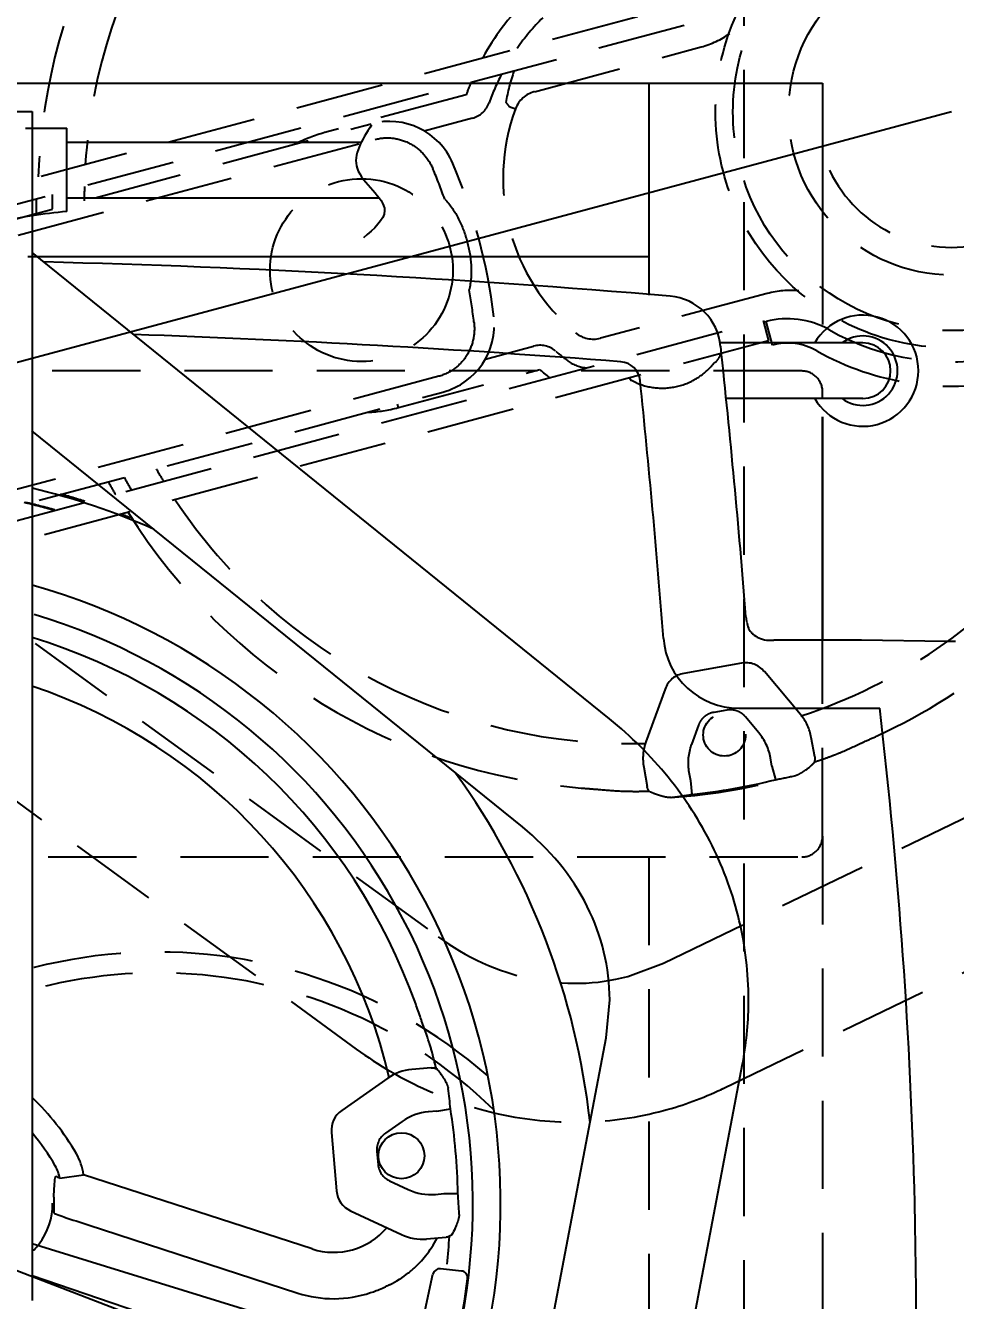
# Model space of a CAD drawing. Extents: x 230 to 4050, y 0 to 2754.
# Drawn here: x 1547.6 to 1681.6, y 2323.7 to 2507.3 of the extents above; entities that cross this region are included whole.
import ezdxf

# ---------------------------------------------------------------- set-up
doc = ezdxf.new("R2010")
doc.units = 0
doc.header["$LTSCALE"] = 2
for name, pattern in [('CENTER', [50.8, 31.75, -6.35, 6.35, -6.35]), ('HIDDEN', [9.525, 6.35, -3.175]), ('PHANTOM', [63.5, 31.75, -6.35, 6.35, -6.35, 6.35, -6.35])]:
    doc.linetypes.add(name, pattern=pattern)
doc.layers.get('0').update_dxf_attribs({"linetype": 'CONTINUOUS'})
doc.layers.get('DEFPOINTS').update_dxf_attribs({"linetype": 'CONTINUOUS'})
for name, color, linetype in [('DANMEN', 7, 'CONTINUOUS'), ('KIKI-2D2', 7, 'CONTINUOUS'), ('SUNPOU', 7, 'CONTINUOUS')]:
    doc.layers.add(name, color=color, linetype=linetype)
doc.styles.get("Standard").update_dxf_attribs({"font": 'romans.shx', "bigfont": 'extfont.shx'})
doc.dimstyles.get("Standard").update_dxf_attribs({"dimscale": 10, "dimtxt": 2, "dimasz": 3, "dimexe": 1, "dimexo": 1, "dimgap": 0.6, "dimtad": 3, "dimdec": 0, "dimzin": 0, "dimdsep": 46, "dimtxsty": 'STANDARD', "dimblk1": 'OPEN', "dimblk2": 'OPEN', "dimsah": 1, "dimcen": 1.5, "dimadec": 0, "dimazin": 0, "dimtfac": 1, "dimtdec": 0, "dimtmove": 0, "dimatfit": 0, "dimldrblk": 'DOTSMALL', "dimfxl": 1, "dimtvp": 1, "dimtolj": 1, "dimtzin": 0, "dimarcsym": 0})

# ---------------------------------------------------------------- blocks, each defined once
blk = doc.blocks.new('_DotSmall')
at = {"color": 0, "linetype": 'ByBlock', "const_width": 0.5}
blk.add_lwpolyline([(-0.0625, 0, 1), (0.0625, 0, 1)], format="xyb", close=True, dxfattribs=at)
blk = doc.blocks.new('_OPEN')
at = {"color": 0, "linetype": 'ByBlock'}
for p, q in [((-1, 0.1667), (0, 0)), ((0, 0), (-1, -0.1667)), ((0, 0), (-1, 0))]:
    blk.add_line(p, q, dxfattribs=at)
blk = doc.blocks.new('*D10')
at = {"layer": 'DEFPOINTS', "color": 0}
for p in [(1761.29, 2655.88), (1391.45, 2343.14), (1761.29, 2335.74)]:
    blk.add_point(p, dxfattribs=at)
at = {"layer": 'SUNPOU', "color": 0, "linetype": 'ByBlock', "lineweight": -2}
for p, q in [((1391.45, 2353.14), (1391.45, 2665.88)), ((1761.29, 2345.74), (1761.29, 2665.88)), ((1421.45, 2655.88), (1731.29, 2655.88))]:
    blk.add_line(p, q, dxfattribs=at)
at = {"layer": 'SUNPOU', "color": 0, "lineweight": -2, "xscale": 30, "yscale": 30, "zscale": 30, "rotation": 180}
blk.add_blockref('_OPEN', (1391.45, 2655.88), dxfattribs=at)
at = {"layer": 'SUNPOU', "color": 0, "lineweight": -2, "xscale": 30, "yscale": 30, "zscale": 30}
blk.add_blockref('_OPEN', (1761.29, 2655.88), dxfattribs=at)
at = {"layer": 'SUNPOU', "color": 0, "insert": (1576.37, 2671.88), "char_height": 20, "attachment_point": 5}
blk.add_mtext('\\A1;370', dxfattribs=at)
blk = doc.blocks.new('*D11')
at = {"layer": 'DEFPOINTS', "color": 0}
for p in [(1732.05, 2611.15), (1251.53, 2164.88), (1410.18, 2164.88)]:
    blk.add_point(p, dxfattribs=at)
at = {"layer": 'SUNPOU', "color": 0, "linetype": 'ByBlock', "lineweight": -2}
for p, q in [((1722.05, 2611.15), (1241.53, 2611.15)), ((1251.53, 2581.15), (1251.53, 2194.88)), ((1400.18, 2164.88), (1241.53, 2164.88))]:
    blk.add_line(p, q, dxfattribs=at)
at = {"layer": 'SUNPOU', "color": 0, "lineweight": -2, "xscale": 30, "yscale": 30, "zscale": 30}
for p, rotation in [((1251.53, 2611.15), 90), ((1251.53, 2164.88), 270)]:
    blk.add_blockref('_OPEN', p, dxfattribs=dict(at, rotation=rotation))
at = {"layer": 'SUNPOU', "color": 0, "insert": (1235.53, 2388.02), "char_height": 20, "attachment_point": 5, "rotation": 90}
blk.add_mtext('\\A1;450', dxfattribs=at)
blk = doc.blocks.new('*D17')
at = {"layer": 'DEFPOINTS', "color": 0}
for p in [(1810.96, 2705.88), (1810.96, 2465.2), (1391.45, 2343.14)]:
    blk.add_point(p, dxfattribs=at)
at = {"layer": 'SUNPOU', "color": 0, "linetype": 'ByBlock', "lineweight": -2}
for p, q in [((1391.45, 2353.14), (1391.45, 2715.88)), ((1810.96, 2475.2), (1810.96, 2715.88)), ((1421.45, 2705.88), (1780.96, 2705.88))]:
    blk.add_line(p, q, dxfattribs=at)
at = {"layer": 'SUNPOU', "color": 0, "lineweight": -2, "xscale": 30, "yscale": 30, "zscale": 30, "rotation": 180}
blk.add_blockref('_OPEN', (1391.45, 2705.88), dxfattribs=at)
at = {"layer": 'SUNPOU', "color": 0, "lineweight": -2, "xscale": 30, "yscale": 30, "zscale": 30}
blk.add_blockref('_OPEN', (1810.96, 2705.88), dxfattribs=at)
at = {"layer": 'SUNPOU', "color": 0, "insert": (1601.21, 2721.88), "char_height": 20, "attachment_point": 5}
blk.add_mtext('\\A1;420', dxfattribs=at)
blk = doc.blocks.new('A$C00532008')
at = {"color": 2}
for p, q in [((29.59, 18.27), (72.01, 18.27)), ((29.59, 10.27), (74.57, 10.27))]:
    blk.add_line(p, q, dxfattribs=at)
blk.add_open_spline([(73.47, 20.73), (72.11, 18.6), (69.23, 14.12), (77.58, 8.99), (73.83, 5.79), (72.3, 4.49)], degree=3, knots=[0, 0, 0, 0, 6.554377, 13.81935, 18.79001, 18.79001, 18.79001, 18.79001], dxfattribs=at)
at = {"layer": 'DANMEN', "color": 1, "linetype": 'CENTER', "ltscale": 0.5}
blk.add_line((-0.41, -6.12), (-0.41, 42.36), dxfattribs=at)
at = {"layer": 'DANMEN', "color": 4, "linetype": 'HIDDEN'}
for p, q in [((4.59, 20.27), (24.59, 20.27)), ((-10.41, 1.46), (-10.41, 5.27)), ((9.59, 1.27), (9.59, 3.27)), ((-10.41, 1.46), (-11.63, 0.7)), ((9.59, 1.27), (10.81, 0.52))]:
    blk.add_line(p, q, dxfattribs=at)
for centre, radius, start, end in [((4.59, 5.27), 15, 93.4914, 176.7342), ((34.78, -54.99), 63.48, 99.2436, 113.3813), ((0.01, 46.67), 47.4, 255.8204, 283.1798), ((0.01, 46.67), 46.4, 257.0304, 281.9258)]:
    blk.add_arc(centre, radius, start, end, dxfattribs=at)
at = {"layer": 'KIKI-2D2', "color": 2}
for p in [(24.59, 20.27), (29.59, 8.27)]:
    blk.add_line(p, (29.59, 20.27), dxfattribs=at)
for centre, radius, start, end in [((4.59, 5.27), 15, 90, 93.4914), ((34.78, -54.99), 63.48, 94.6911, 99.2436), ((4.59, 5.27), 15, 176.7342, 180)]:
    blk.add_arc(centre, radius, start, end, dxfattribs=at)
blk = doc.blocks.new('A$C28ef329a')
at = {"layer": 'DANMEN', "color": 4, "linetype": 'HIDDEN'}
for p, q in [((-4220.93, 2266.28), (-4220.93, 2133.28)), ((-4245.93, 2263.28), (-4245.93, 2136.28))]:
    blk.add_line(p, q, dxfattribs=at)
at = {"layer": 'DANMEN', "color": 1, "linetype": 'HIDDEN'}
blk.add_lwpolyline([(-4232.25, 2414.75), (-4232.25, 1984.75, 0.414214), (-4182.25, 1934.75), (-3957.25, 1934.75, 0.414214), (-3907.25, 1984.75), (-3907.25, 2414.75, 0.414214), (-3957.25, 2464.75), (-4182.25, 2464.75, 0.414214)], format="xyb", close=True, dxfattribs=at)
at = {"layer": 'DANMEN', "color": 4, "linetype": 'HIDDEN'}
for points in [[(-4220.93, 2329.33), (-4220.93, 2330.28, 0.414214), (-4223.93, 2333.28), (-4476.2, 2333.28)], [(-4484.86, 2263.28), (-4223.93, 2263.28, 0.414214), (-4220.93, 2266.28), (-4220.93, 2294.53)]]:
    blk.add_lwpolyline(points, format="xyb", dxfattribs=at)
at = {"layer": 'KIKI-2D2', "color": 2}
for p, q in [((-4475.93, 2374.75), (-4245.93, 2374.75)), ((-4245.93, 2374.75), (-4245.93, 2344.21)), ((-4245.93, 2374.75), (-4220.93, 2374.75)), ((-4220.93, 2374.75), (-4220.93, 2339.98)), ((-4335.39, 2349.75), (-4245.93, 2349.75)), ((-4220.93, 2326.68), (-4220.93, 2294.53))]:
    blk.add_line(p, q, dxfattribs=at)
blk.add_lwpolyline([(-4220.93, 2294.53), (-4220.93, 2326.68)], dxfattribs=at)

msp = doc.modelspace()

# ---------------------------------------------------------------- linework, layer by layer
at = {"layer": 'DANMEN', "color": 4, "linetype": 'HIDDEN'}
for p, q in [((1476.31, 2465.87), (1641.71, 2510.19)), ((1642.49, 2507.29), (1477.09, 2462.97)), ((1620.92, 2497.76), (1644.94, 2504.2)), ((1611.1, 2497.32), (1590.72, 2491.86)), ((1612.01, 2493.94), (1605.07, 2492.09)), ((1617.27, 2495.64), (1618.21, 2495.29)), ((1484.06, 2462.77), (1597.4, 2493.14)), ((1491.39, 2462.31), (1598, 2490.88)), ((1609.18, 2487.42), (1609.18, 2487.42)), ((1654.45, 2468.69), (1630.43, 2462.26)), ((1488.48, 2420.47), (1653.88, 2464.79)), ((1615.09, 2465.34), (1615.09, 2465.34)), ((1653.88, 2464.79), (1654.65, 2461.89)), ((1653.94, 2464.55), (1654.3, 2464.64)), ((1655.21, 2461.26), (1654.3, 2464.64)), ((1654.65, 2461.89), (1489.26, 2417.57)), ((1613.87, 2459.25), (1620.81, 2461.11)), ((1601.33, 2452.27), (1621.71, 2457.73)), ((1646.86, 2458.77), (1647.08, 2458.83)), ((1607.15, 2456.76), (1500.53, 2428.19)), ((1635.7, 2455.78), (1634.79, 2456.21)), ((1635.7, 2455.78), (1635.7, 2455.78)), ((1494.41, 2424.13), (1607.75, 2454.5)), ((1601.33, 2452.27), (1601.2, 2452.75)), ((1639.52, 2372.24), (1771.91, 2436.19)), ((1533.65, 2429.5), (1607.06, 2376.03)), ((1508.89, 2422.79), (1595.28, 2359.86)), ((1648.22, 2354.23), (1780.61, 2418.18)), ((1650.74, 2415.44), (1642.46, 2413.98)), ((1659.25, 2408.04), (1654.06, 2414.23)), ((1639.75, 2411.71), (1636.99, 2404.12)), ((1648.62, 2408.69), (1646.76, 2408.36)), ((1653.24, 2405.43), (1651.34, 2407.7)), ((1659.36, 2407.84), (1659.41, 2407.82)), ((1659.36, 2407.84), (1659.43, 2407.79)), ((1644.54, 2406.5), (1643.53, 2403.72)), ((1636.95, 2403.89), (1636.9, 2403.82)), ((1636.95, 2403.89), (1636.91, 2403.86)), ((1661.29, 2401.95), (1660.8, 2404.72)), ((1636.67, 2400.47), (1637.16, 2397.69)), ((1655.14, 2400.61), (1654.93, 2401.8)), ((1655.14, 2400.61), (1655.63, 2398.67)), ((1643.18, 2399.73), (1643.39, 2398.53)), ((1643.39, 2398.53), (1643.6, 2396.54)), ((1634.36, 2370.32), (1639.52, 2372.24)), ((1647.84, 2354.09), (1648.22, 2354.23))]:
    msp.add_line(p, q, dxfattribs=at)
for centre, radius in [((1681.02, 2494.84), 34), ((1681.02, 2494.84), 31.5), ((1681.02, 2494.84), 23.5), ((1596.02, 2472.06), 13.16), ((1648.29, 2405.11), 3.05)]:
    msp.add_circle(centre, radius, dxfattribs=at)
for centre, radius, start, end in [((1634.66, 2482.42), 85.24, 124.6992, 177.9309), ((1634.66, 2482.42), 78.56, 118.3261, 176.4851), ((1634.66, 2482.42), 85.24, 294.6992, 55.3008), ((1645.27, 2485.26), 36.23, 134.995, 151.3236), ((1645.27, 2485.26), 32.73, 134.995, 145.0918), ((1641.53, 2516.85), 13.1, 285.0794, 305.2445), ((1645.27, 2485.26), 32.73, 152.7279, 160.5491), ((1644.85, 2491.33), 28.46, 160.7249, 170.1213), ((1645.27, 2485.26), 36.23, 157.4882, 160.5491), ((1621.96, 2493.9), 4, 105.0001, 159.6573), ((1611.1, 2497.33), 3.5, 285.0027, 340.5257), ((1765.73, 2610.94), 187.97, 217.6109, 217.8335), ((1681.02, 2494.84), 19.5, 205.514, 4.486), ((1645.27, 2485.26), 28.86, 159.6574, 230.3426), ((1599.99, 2483.48), 10, 23.2083, 105), ((1596.02, 2472.06), 20.5, 105, 117.3607), ((1529.78, 2454.31), 83.08, 19.6764, 22.9084), ((1535.65, 2455.89), 80, 6.7868, 23.2132), ((1634.66, 2482.42), 83.18, 179.6469, 181.0557), ((1634.66, 2482.42), 78.56, 178.7726, 180.2643), ((1634.66, 2482.42), 85.5, 180.0633, 181.453), ((1681.02, 2494.84), 36, 240.5243, 322.4768), ((1634.66, 2482.42), 78.56, 288.3261, 351.4817), ((1681.02, 2494.84), 39.5, 240.5243, 322.4767), ((1529.78, 2454.32), 83.08, 7.0916, 10.3235), ((1657.83, 2456.03), 13.1, 84.7539, 104.9205), ((1605.16, 2464.16), 10, 285, 6.7916), ((1657.41, 2453.05), 12, 60.5262, 104.998), ((1629.4, 2466.12), 4, 230.3427, 284.9999), ((1621.71, 2457.73), 3.5, 49.4743, 104.9973), ((1657.41, 2453.05), 8.5, 60.5241, 105.0001), ((1645.27, 2485.26), 32.73, 229.4509, 233.4718), ((1639.41, 2464.71), 9.67, 322.5235, 328.5019), ((1647.48, 2459.76), 0.2, 328.5019, 104.9999), ((1645.27, 2485.26), 36.23, 229.4509, 232.3893), ((1639.51, 2464.65), 9.55, 322.2122, 322.4466), ((1634.89, 2456.39), 0.2, 105.0001, 241.4981), ((1596.02, 2472.06), 20.5, 272.6391, 285), ((1634.66, 2482.42), 78.56, 209.7411, 211.2649), ((1634.66, 2482.42), 85.5, 208.5705, 209.943), ((1634.66, 2482.42), 83.18, 208.9434, 210.3525), ((1523.54, 2338.93), 105.02, 71.8872, 73.8584), ((1634.66, 2482.42), 78.56, 213.5629, 271.6739), ((1523.58, 2337.65), 103.7, 74.2812, 76.6948), ((1523.58, 2337.65), 103.79, 74.1819, 76.593), ((1523.58, 2339.01), 104.94, 68.1026, 68.93), ((1634.66, 2482.42), 85.24, 212.0691, 265.3008), ((1647.33, 2400.47), 7.72, 9.9819, 40.0181), ((1631.39, 2481.38), 85.66, 293.031, 295.2499), ((1650.78, 2401.07), 7.72, 159.9819, 190.0181), ((1659, 2416.44), 15.09, 292.4104, 293.0058), ((1655.34, 2406.69), 8.1, 305.229, 316.2888), ((1634.66, 2482.42), 85.44, 288.1265, 288.4574), ((1634.83, 2481.43), 85.53, 273.8659, 286.1341), ((1634.83, 2481.43), 85.34, 275.8954, 284.1046), ((1640.18, 2482.75), 85.49, 280.4143, 282.4178), ((1657.74, 2402.97), 3.8, 282.444, 283.0911), ((1638.09, 2482.56), 85.66, 264.7501, 266.969), ((1634.66, 2482.42), 85.44, 271.5426, 271.8735), ((1629.36, 2480.84), 85.49, 277.5822, 279.5857), ((1640.14, 2399.87), 3.8, 276.9089, 277.556), ((1626.73, 2398.72), 49.4, 285.0182, 295.3107), ((1626.73, 2398.71), 49.39, 295.3137, 295.7798)]:
    msp.add_arc(centre, radius, start, end, dxfattribs=at)
at = {"layer": 'DANMEN', "color": 4, "linetype": 'PHANTOM'}
msp.add_arc((1523.58, 2452.65), 284.38, 270, 15, dxfattribs=at)
at = {"layer": 'DANMEN', "color": 1, "linetype": 'HIDDEN'}
for radius, start, end in [(72.14, 48.8658, 139.7656), (69.14, 45.6753, 131.6036)]:
    msp.add_arc((1566.71, 2301.7), radius, start, end, dxfattribs=at)
at = {"layer": 'DANMEN', "color": 4, "linetype": 'HIDDEN'}
for centre, major_axis, ratio, start_param, end_param in [((1649.95, 2408.12), (2.61, 7.18), 0.654654, -0.361367, 0.361367), ((1645.7, 2407.37), (-4.91, 5.85), 0.654654, -0.361367, 0.361367), ((1647.2, 2400.4), (13.05, 6.08), 0.694747, -0.18405, 0.18405), ((1650.93, 2401.06), (14.34, -1.25), 0.694747, 2.957543, 3.325643)]:
    msp.add_ellipse(centre, major_axis=major_axis, ratio=ratio, start_param=start_param, end_param=end_param, dxfattribs=at)
for points, knots in [([(1598, 2490.88), (1598.82, 2491.1), (1600.56, 2491.22), (1603.03, 2490.45), (1605.06, 2488.87), (1605.98, 2487.43), (1606.31, 2486.65)], [0, 0, 0, 0, 0.251474, 0.501714, 0.750864, 1, 1, 1, 1]), ([(1608.01, 2482.29), (1608.83, 2481.46), (1610.13, 2479.47), (1610.95, 2477.27), (1611.25, 2476.14)], [0, 0, 0, 0, 0.499432, 1, 1, 1, 1]), ([(1611.25, 2476.14), (1611.55, 2475.02), (1611.94, 2472.7), (1611.81, 2470.33), (1611.51, 2469.2)], [0, 0, 0, 0, 0.500579, 1, 1, 1, 1]), ([(1612.22, 2464.57), (1612.33, 2463.74), (1612.25, 2462.02), (1611.28, 2459.64), (1609.53, 2457.74), (1607.96, 2456.98), (1607.15, 2456.76)], [0, 0, 0, 0, 0.249136, 0.498286, 0.748526, 1, 1, 1, 1]), ([(1635.7, 2455.78), (1636.66, 2455.39), (1638.7, 2454.91), (1641.83, 2455.22), (1644.69, 2456.51), (1646.23, 2457.95), (1646.86, 2458.77)], [0, 0, 0, 0, 0.250216, 0.500001, 0.749786, 1, 1, 1, 1]), ([(1646.76, 2408.36), (1646.51, 2408.32), (1646.03, 2408.16), (1645.38, 2407.75), (1644.86, 2407.19), (1644.63, 2406.73), (1644.54, 2406.5)], [0, 0, 0, 0, 0.250013, 0.5, 0.749987, 1, 1, 1, 1]), ([(1651.34, 2407.7), (1651.18, 2407.89), (1650.8, 2408.24), (1650.12, 2408.59), (1649.38, 2408.75), (1648.86, 2408.73), (1648.62, 2408.69)], [0, 0, 0, 0, 0.250013, 0.5, 0.749987, 1, 1, 1, 1]), ([(1667.93, 2403.9), (1668.06, 2403.96), (1668.84, 2404.32), (1669.63, 2404.67), (1670.28, 2404.97)], [0, 0, 0, 0, 0.166652, 1, 1, 1, 1]), ([(1661.71, 2401.37), (1661.91, 2401.44), (1662.67, 2401.69), (1663.41, 2401.96), (1663.95, 2402.17)], [0, 0, 0, 0, 0.269919, 1, 1, 1, 1]), ([(1663.95, 2402.17), (1664.03, 2402.2), (1664.3, 2402.3), (1664.57, 2402.41), (1664.76, 2402.49)], [0, 0, 0, 0, 0.290662, 1, 1, 1, 1]), ([(1661.29, 2401.95), (1661.31, 2401.81), (1661.32, 2401.51), (1661.25, 2401.23), (1661.19, 2401.1)], [0, 0, 0, 0, 0.499787, 1, 1, 1, 1]), ([(1660.01, 2400.08), (1659.79, 2399.92), (1659.36, 2399.59), (1658.87, 2399.34), (1658.6, 2399.27)], [0, 0, 0, 0, 0.492607, 1, 1, 1, 1]), ([(1627.68, 2397.46), (1627.94, 2397.44), (1628.8, 2397.37), (1629.66, 2397.31), (1630.25, 2397.26)], [0, 0, 0, 0, 0.311456, 1, 1, 1, 1]), ([(1633.56, 2397.02), (1633.59, 2397.02), (1633.73, 2397.01), (1633.87, 2397.01), (1633.99, 2397)], [0, 0, 0, 0, 0.212256, 1, 1, 1, 1]), ([(1633.99, 2397), (1634.18, 2397), (1635.17, 2396.98), (1636.17, 2396.98), (1636.96, 2397.01)], [0, 0, 0, 0, 0.198848, 1, 1, 1, 1]), ([(1637.54, 2396.92), (1637.44, 2397.03), (1637.28, 2397.27), (1637.18, 2397.55), (1637.16, 2397.69)], [0, 0, 0, 0, 0.500213, 1, 1, 1, 1]), ([(1639, 2396.37), (1638.87, 2396.41), (1638.37, 2396.56), (1637.89, 2396.75), (1637.54, 2396.92)], [0, 0, 0, 0, 0.255313, 1, 1, 1, 1]), ([(1640.6, 2396.09), (1640.33, 2396.07), (1639.78, 2396.14), (1639.26, 2396.3), (1639, 2396.37)], [0, 0, 0, 0, 0.507393, 1, 1, 1, 1]), ([(1607.06, 2376.03), (1611.04, 2373.12), (1619.98, 2368.93), (1629.91, 2369.13), (1634.36, 2370.32)], [0, 0, 0, 0, 0.517132, 1, 1, 1, 1]), ([(1595.28, 2359.86), (1598.48, 2357.53), (1605.33, 2353.54), (1616.55, 2349.92), (1628.17, 2348.9), (1635.84, 2350.02), (1639.53, 2351.01)], [0, 0, 0, 0, 0.25506, 0.506024, 0.753864, 1, 1, 1, 1])]:
    msp.add_open_spline(points, degree=3, knots=knots, dxfattribs=at)
msp.add_open_spline([(1625.78, 2458.96), (1626.55, 2458.39), (1627.52, 2458.04), (1628.48, 2457.98)], degree=3, dxfattribs=at)
at = {"layer": 'KIKI-2D2', "color": 5, "linetype": 'Continuous'}
msp.add_line((1681.02, 2494.84), (1474.13, 2439.4), dxfattribs=at)
at = {"layer": 'KIKI-2D2', "color": 2}
for p, q in [((1545.58, 2494.88), (1548.58, 2494.88)), ((1548.58, 2494.88), (1548.58, 2323.65)), ((1631.76, 2407.41), (1548.58, 2474.6)), ((1668.23, 2461.57), (1647.69, 2461.57)), ((1668.23, 2453.57), (1648.54, 2453.57)), ((1619.2, 2391.85), (1548.54, 2448.92)), ((1668.04, 2418.77), (1655.39, 2418.77)), ((1680.2, 2418.57), (1668.04, 2418.77)), ((1650.36, 2408.97), (1670.67, 2408.95)), ((1631.25, 2361.47), (1631.77, 2366.95)), ((1603.75, 2217.04), (1631.25, 2361.47)), ((1650.94, 2358.13), (1650.9, 2357.73)), ((1606.06, 2357.16), (1603.25, 2356.92)), ((1623.4, 2213.3), (1650.9, 2357.73)), ((1599.81, 2355.67), (1593.19, 2351.03)), ((1600.08, 2355.83), (1600.02, 2355.76)), ((1600.04, 2355.81), (1600.02, 2355.76)), ((1606.86, 2350.92), (1605.65, 2350.82)), ((1606.86, 2350.92), (1608.84, 2351.24)), ((1601.89, 2349.45), (1599.47, 2347.75)), ((1591.7, 2347.83), (1592.43, 2339.46)), ((1598.24, 2345.13), (1598.41, 2343.25)), ((1552.56, 2341.25), (1556.01, 2341.77)), ((1588.9, 2331.08), (1556.01, 2341.77)), ((1600.07, 2340.88), (1602.75, 2339.63)), ((1551.71, 2338.53), (1551.71, 2336.5)), ((1606.69, 2338.93), (1607.9, 2339.04)), ((1607.9, 2339.04), (1609.9, 2339.07)), ((1594.46, 2336.56), (1601.78, 2333.15)), ((1553.17, 2335.69), (1553.23, 2335.67)), ((1556.64, 2334.54), (1586.84, 2324.73)), ((1605.39, 2332.51), (1608.2, 2332.76)), ((1598.33, 2316.46), (1548.58, 2331.82)), ((1591.04, 2312.73), (1548.58, 2327.22)), ((1604.74, 2320.31), (1606.31, 2327.44)), ((1610.42, 2327.89), (1607.4, 2328.22))]:
    msp.add_line(p, q, dxfattribs=at)
msp.add_circle((1601.78, 2344.49), 3.31, dxfattribs=at)
msp.add_circle((1601.78, 2344.49), 3.31, dxfattribs=at)
for centre, radius, start, end in [((1509.31, 893.46), 1580.31, 85.23886, 88.51504), ((1639.79, 2460.35), 7.99, 5.0615, 85.1091), ((1668.23, 2457.57), 8, 210, 150), ((1508.49, 849.98), 1613.72, 85.56093, 88.05666), ((176.99, 2303.94), 1479.14, 4.58356, 6.10029), ((1668.23, 2457.57), 5, 233.1301, 126.8699), ((1668.23, 2457.57), 4, 270, 90), ((1633.16, 2455.87), 3, 5.9349, 85.5609), ((233.71, 2310.39), 1409.99, 4.41747, 5.93493), ((1523.58, 2337.65), 106, 66.3746, 76.3594), ((1523.58, 2337.65), 92.45, 105.8574, 336.4927), ((1523.57, 2337.64), 92.5, 341.798, 74.3174), ((1523.57, 2337.64), 88.5, 106.5992, 336.3693), ((1523.57, 2337.64), 88.5, 341.798, 73.3961), ((1654.89, 2422.42), 3.51, 184.5973, 197.3037), ((1660.05, 2422.89), 8.65, 190.0946, 196.0461), ((1523.58, 2337.65), 85.24, 19.6992, 72.9309), ((1650.34, 2419.83), 10.86, 184.4231, 270.0724), ((1655.39, 2615.79), 197.02, 269.7802, 270.0013), ((1523.58, 2337.65), 78.56, 13.3261, 71.4851), ((898.57, 2318.52), 777.37, 1.41047, 6.68063), ((1523.58, 2337.65), 106, 6.311, 35.7698), ((1602.37, 2366.97), 49.4, 349.6893, 359.9819), ((1524.32, 2334.3), 85.66, 18.031, 20.2499), ((1591.42, 2356.15), 15.09, 17.4104, 18.0058), ((1602.38, 2366.97), 49.39, 349.2202, 349.6863), ((1523.58, 2337.65), 85.44, 13.1229, 13.4574), ((1600.82, 2351.65), 8.1, 30.229, 41.2888), ((1523.58, 2326.67), 36.23, 29.995, 46.3236), ((1604.73, 2353.72), 3.8, 7.444, 8.0911), ((1523.73, 2343.17), 85.49, 5.4143, 7.4178), ((1606.32, 2343.13), 7.72, 94.9819, 125.0181), ((1524.57, 2337.74), 85.34, 0.8954, 9.1046), ((1523.58, 2326.67), 32.73, 29.995, 40.0918), ((1545.79, 2329.36), 13.68, 60.3587, 62.6994), ((1606.01, 2346.62), 7.72, 244.9819, 275.0181), ((1524.69, 2332.24), 85.49, 2.5822, 4.5857), ((1542.04, 2337.54), 9.49, 322.7508, 0.6597), ((1606.29, 2335.92), 3.8, 1.9089, 2.556), ((992.38, 2321.47), 683.52, 353.07962, 1.35687), ((1631.58, 2566.13), 243.41, 251.2236, 252.0682), ((1592.01, 2340.65), 10.06, 252, 319.5917), ((1592.01, 2340.65), 16.94, 321.3377, 331.7997), ((1523.58, 2337.65), 85.24, 354.0996, 356.7957), ((1548.78, 2331.13), 0.2, 180.0001, 316.4981), ((1541.91, 2337.65), 9.67, 316.4981, 322.4765), ((1542, 2337.57), 9.55, 322.5534, 322.7876), ((1593.25, 2339.63), 15.34, 312.4189, 321.4055), ((1592.48, 2341.13), 16.99, 296.4943, 307.4286), ((1597.38, 2334.72), 8.92, 307.4494, 308.4669), ((1607.29, 2327.23), 1, 83.7925, 167.5865), ((1524.5, 2337.24), 87.43, 341.7638, 353.1296), ((1610.31, 2326.9), 1, 353.1296, 83.7925), ((1592.48, 2341.14), 16.99, 295.8973, 296.4936), ((1592.01, 2340.65), 16.74, 252, 288.5509)]:
    msp.add_arc(centre, radius, start, end, dxfattribs=at)
at = {"layer": 'KIKI-2D2', "color": 2, "extrusion": (0, 0, -1)}
msp.add_ellipse((1680.2, 2418.61), major_axis=(2, -0.03), ratio=0.01745, start_param=0.811775, end_param=1.570513, dxfattribs=at)
at = {"layer": 'KIKI-2D2', "color": 2}
for centre, major_axis, ratio, start_param, end_param in [((1606.37, 2343), (4.92, -13.53), 0.694747, 2.957543, 3.325643), ((1598.92, 2346.41), (6.92, -3.23), 0.654654, -3.50296, -2.780226), ((1599.3, 2342.11), (-6.26, -4.38), 0.654654, -0.361367, 0.361367), ((1606.04, 2346.76), (-2.5, -14.18), 0.694747, -0.18405, 0.18405)]:
    msp.add_ellipse(centre, major_axis=major_axis, ratio=ratio, start_param=start_param, end_param=end_param, dxfattribs=at)
for points, knots in [([(1651.75, 2420.5), (1651.76, 2420.44), (1651.85, 2420.3), (1652.02, 2420.04), (1652.27, 2419.75), (1652.73, 2419.34), (1653.51, 2418.9), (1654.24, 2418.77), (1654.63, 2418.77)], [0, 0, 0, 0, 0.052233, 0.143626, 0.255901, 0.382069, 0.668773, 1, 1, 1, 1]), ([(1651.77, 2366.95), (1651.77, 2370.78), (1650.87, 2378.47), (1646.88, 2389.43), (1640.47, 2399.34), (1634.84, 2404.92), (1631.76, 2407.41)], [0, 0, 0, 0, 0.246135, 0.493976, 0.74494, 1, 1, 1, 1]), ([(1631.77, 2366.95), (1631.77, 2371.56), (1629.4, 2381.21), (1623.03, 2388.75), (1619.2, 2391.85)], [0, 0, 0, 0, 0.482869, 1, 1, 1, 1]), ([(1604.69, 2363.95), (1604.64, 2364.08), (1604.35, 2364.9), (1604.07, 2365.71), (1603.83, 2366.38)], [0, 0, 0, 0, 0.166652, 1, 1, 1, 1]), ([(1606.07, 2359.84), (1606.05, 2359.92), (1605.97, 2360.2), (1605.89, 2360.47), (1605.83, 2360.67)], [0, 0, 0, 0, 0.290674, 1, 1, 1, 1]), ([(1606.67, 2357.53), (1606.62, 2357.74), (1606.43, 2358.51), (1606.23, 2359.28), (1606.07, 2359.84)], [0, 0, 0, 0, 0.269906, 1, 1, 1, 1]), ([(1606.06, 2357.16), (1606.2, 2357.18), (1606.5, 2357.16), (1606.77, 2357.06), (1606.9, 2357)], [0, 0, 0, 0, 0.499787, 1, 1, 1, 1]), ([(1607.81, 2355.73), (1607.95, 2355.5), (1608.24, 2355.04), (1608.44, 2354.53), (1608.5, 2354.25)], [0, 0, 0, 0, 0.492607, 1, 1, 1, 1]), ([(1599.47, 2347.75), (1599.26, 2347.61), (1598.88, 2347.26), (1598.47, 2346.62), (1598.24, 2345.89), (1598.22, 2345.38), (1598.24, 2345.13)], [0, 0, 0, 0, 0.250013, 0.5, 0.749987, 1, 1, 1, 1]), ([(1598.41, 2343.25), (1598.43, 2343), (1598.54, 2342.5), (1598.89, 2341.82), (1599.41, 2341.26), (1599.84, 2340.99), (1600.07, 2340.88)], [0, 0, 0, 0, 0.250013, 0.5, 0.749987, 1, 1, 1, 1]), ([(1551.92, 2341.31), (1551.94, 2341.35), (1551.95, 2341.41), (1552.02, 2341.54), (1552.06, 2341.52)], [0, 0, 0, 0, 0.433255, 1, 1, 1, 1]), ([(1551.71, 2338.53), (1551.73, 2339.07), (1551.78, 2340), (1551.86, 2340.93), (1551.92, 2341.31)], [0, 0, 0, 0, 0.588515, 1, 1, 1, 1]), ([(1551.83, 2336.16), (1551.81, 2336.17), (1551.79, 2336.23), (1551.76, 2336.34), (1551.73, 2336.44), (1551.71, 2336.5)], [0, 0, 0, 0, 0.161753, 0.417488, 1, 1, 1, 1]), ([(1551.83, 2336.16), (1551.91, 2336.13), (1552.36, 2335.97), (1552.81, 2335.81), (1553.17, 2335.69)], [0, 0, 0, 0, 0.190416, 1, 1, 1, 1]), ([(1610.09, 2336.04), (1610.08, 2335.77), (1609.97, 2335.23), (1609.77, 2334.72), (1609.67, 2334.47)], [0, 0, 0, 0, 0.507393, 1, 1, 1, 1]), ([(1609.67, 2334.47), (1609.63, 2334.35), (1609.43, 2333.86), (1609.2, 2333.4), (1609, 2333.07)], [0, 0, 0, 0, 0.255313, 1, 1, 1, 1]), ([(1609, 2333.07), (1608.88, 2332.98), (1608.62, 2332.84), (1608.34, 2332.77), (1608.2, 2332.76)], [0, 0, 0, 0, 0.500213, 1, 1, 1, 1]), ([(1602.93, 2327.74), (1602.98, 2327.78), (1603.21, 2327.96), (1603.43, 2328.15), (1603.6, 2328.31)], [0, 0, 0, 0, 0.20753, 1, 1, 1, 1]), ([(1597.34, 2324.78), (1597.61, 2324.87), (1598.48, 2325.18), (1599.32, 2325.57), (1599.9, 2325.85)], [0, 0, 0, 0, 0.305625, 1, 1, 1, 1])]:
    msp.add_open_spline(points, degree=3, knots=knots, dxfattribs=at)
for points in [[(1556.01, 2341.77), (1555.85, 2342.82), (1555.49, 2343.86), (1554.96, 2344.78)], [(1552.56, 2341.25), (1552.46, 2341.87), (1552.24, 2342.49), (1551.93, 2343.03)]]:
    msp.add_open_spline(points, degree=3, dxfattribs=at)

# ---------------------------------------------------------------- block references
at = {"color": 4, "linetype": 'HIDDEN'}
msp.add_blockref('A$C28ef329a', (5883.36, 124.25), dxfattribs=at)
at = {"layer": 'DANMEN', "color": 4, "linetype": 'HIDDEN'}
msp.add_blockref('A$C00532008', (1523.99, 2472.21), dxfattribs=at)

# ---------------------------------------------------------------- dimensions: what is measured, and where the dimension line sits
at = {"layer": 'SUNPOU'}
for base, p2, picture, middle in [((1810.96, 2705.88), (1810.96, 2465.2), '*D17', (1601.21, 2721.88)), ((1761.29, 2655.88), (1761.29, 2335.74), '*D10', (1576.37, 2671.88))]:
    dim = msp.add_linear_dim(base=base, p1=(1391.45, 2343.14), p2=p2, dimstyle='STANDARD', override={"dimarcsym": 1}, dxfattribs=at)
    dim.commit()
    dim.dimension.update_dxf_attribs({"geometry": picture, "text_midpoint": middle})
dim = msp.add_linear_dim(base=(1251.53, 2164.88), p1=(1732.05, 2611.15), p2=(1410.18, 2164.88), angle=90, text='450', dimstyle='STANDARD', override={"dimarcsym": 1}, dxfattribs=at)
dim.commit()
dim.dimension.update_dxf_attribs({"geometry": '*D11', "text_midpoint": (1235.53, 2388.02)})

# ---------------------------------------------------------------- leaders
msp.add_leader([(1523.58, 2336.75), (1731.86, 2256.62), (1883.39, 2256.62)], dimstyle='STANDARD', dxfattribs=at)

doc.saveas('drawing.dxf')
